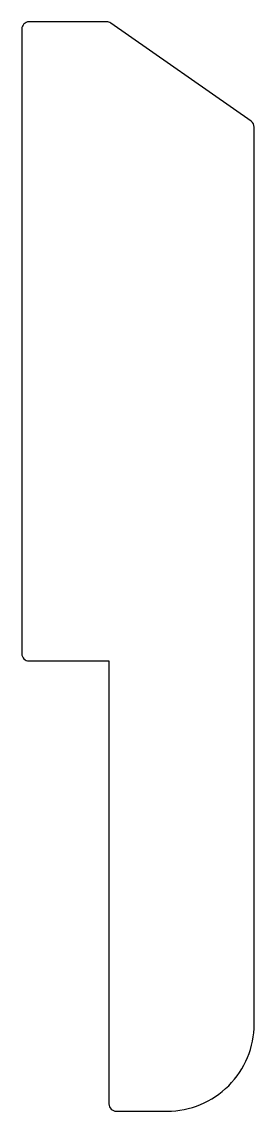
# Model space of a CAD drawing. Extents: x 573.6 to 581.6, y 63.4 to 100.9.
import ezdxf

# ---------------------------------------------------------------- set-up
doc = ezdxf.new("R2010")
doc.units = 0
doc.layers.get('0').update_dxf_attribs({"linetype": 'CONTINUOUS'})

msp = doc.modelspace()

# ---------------------------------------------------------------- linework, layer by layer
at = {"color": 0}
msp.add_lwpolyline([(581.456, 97.466), (576.628, 100.846, 0.153879), (576.484, 100.891), (573.813, 100.891, 0.414214), (573.563, 100.641), (573.563, 79.141, 0.414214), (573.813, 78.891), (576.563, 78.891), (576.563, 63.641, 0.414214), (576.813, 63.391), (578.563, 63.391, 0.414214), (581.563, 66.391), (581.563, 97.261, 0.244735)], format="xyb", close=True, dxfattribs=at)

doc.saveas('drawing.dxf')
